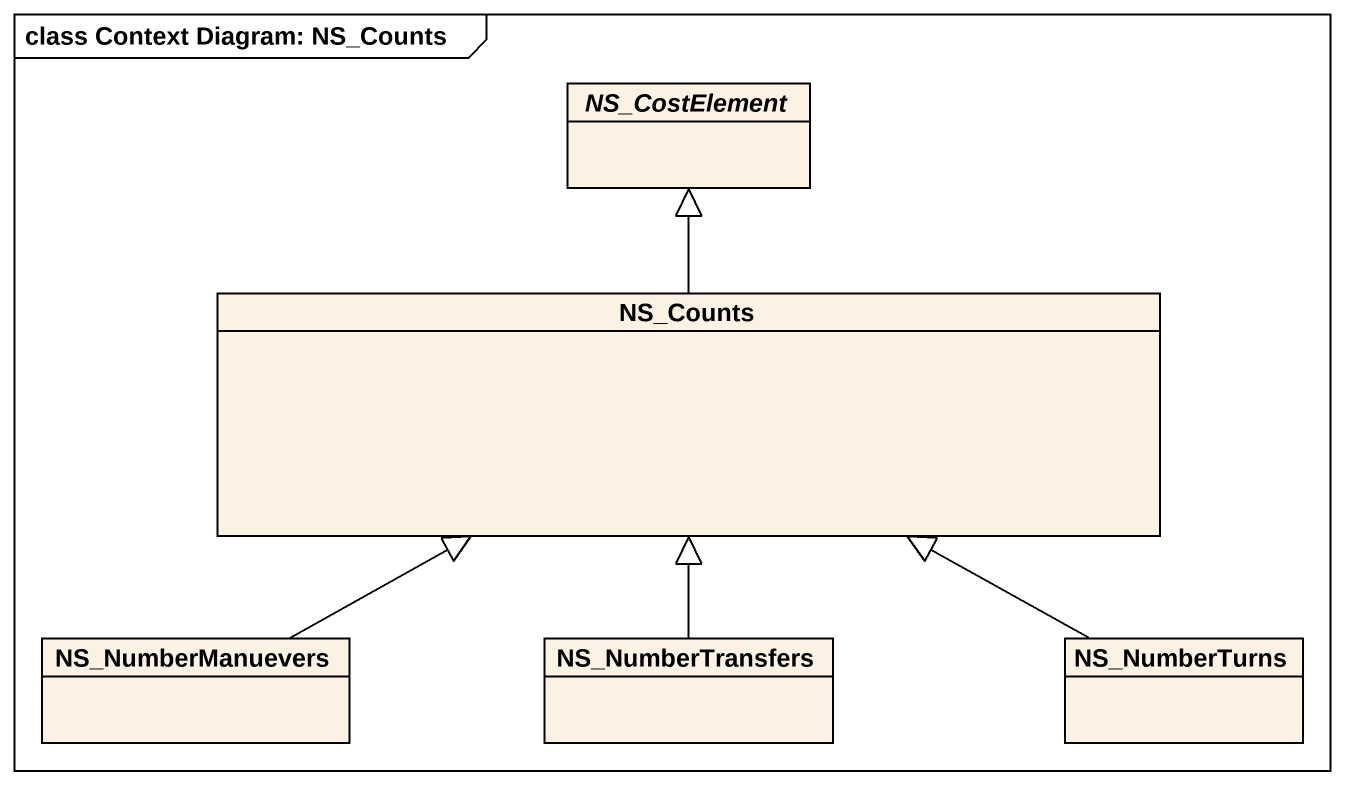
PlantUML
@startuml
mainframe class Context Diagram: NS_Counts
hide circle
hide empty members
abstract class NS_CostElement
class NS_Counts
class NS_NumberManuevers
class NS_NumberTransfers
class NS_NumberTurns
NS_Counts -up-|> NS_CostElement
NS_NumberManuevers -right-|> NS_Counts
NS_NumberTransfers -up-|> NS_Counts
NS_NumberTurns -left-|> NS_Counts
@enduml
